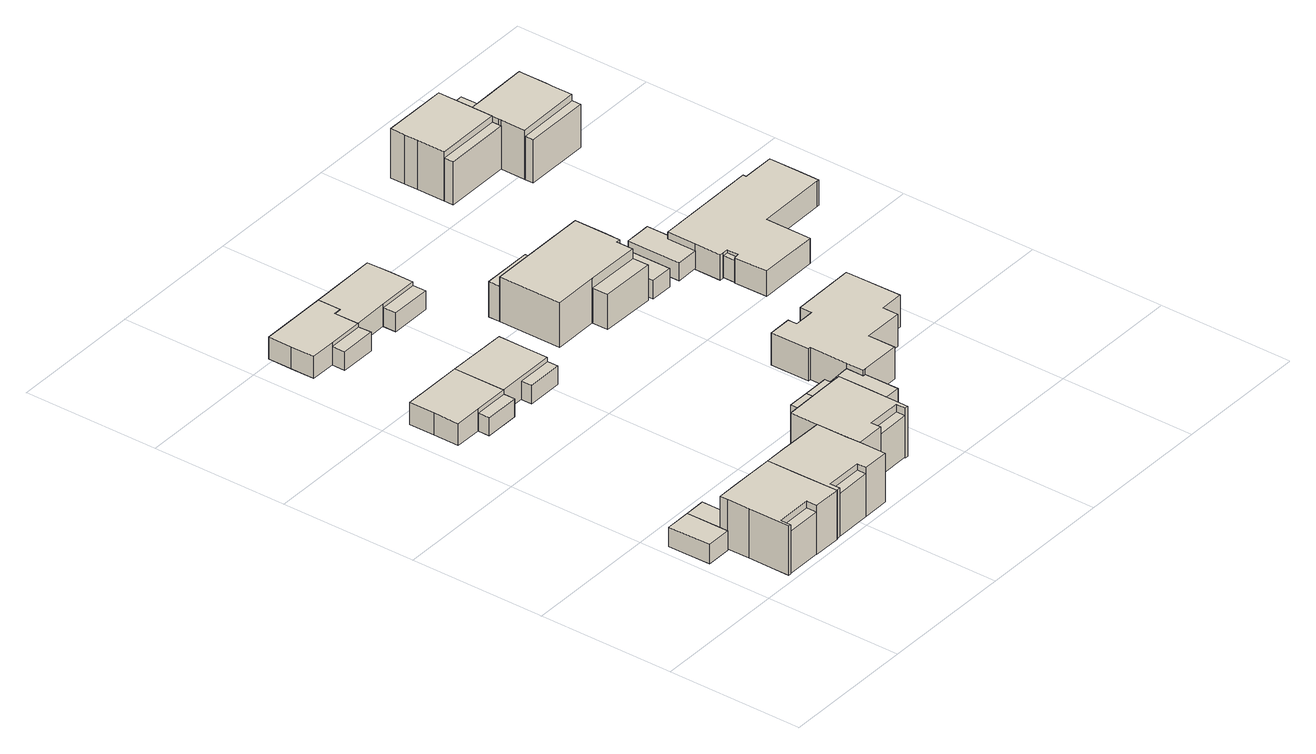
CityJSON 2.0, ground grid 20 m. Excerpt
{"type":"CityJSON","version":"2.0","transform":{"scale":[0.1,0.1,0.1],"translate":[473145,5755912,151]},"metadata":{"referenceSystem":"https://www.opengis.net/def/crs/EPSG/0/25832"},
"CityObjects":{
"building1":{"type":"Building","attributes":{"Gemeindeschluessel":"05711000","BezugspunktDach":"2000","function":"31001_2460","measuredHeight":2.82},"address":[{"country":"Germany","locality":"Bielefeld","thoroughfareNumber":"20","thoroughfareName":"Ostpreußenweg"}],"geometry":[{"type":"Solid","lod":"1","boundaries":[[[[0,1,2,3,4]],[[5,6,7,8,9]],[[5,9,4,3]],[[6,5,3,2]],[[7,6,2,1]],[[8,7,1,0]],[[9,8,0,4]]]]}]},
"building2":{"type":"Building","attributes":{"Gemeindeschluessel":"05711000","BezugspunktDach":"2000","function":"31001_2460","measuredHeight":3.03},"address":[{"country":"Germany","locality":"Bielefeld","thoroughfareNumber":"20","thoroughfareName":"Ostpreußenweg"}],"geometry":[{"type":"Solid","lod":"1","boundaries":[[[[1,0,10,11]],[[12,13,14,15]],[[12,15,11,10]],[[13,12,10,0]],[[14,13,0,1]],[[15,14,1,11]]]]}]},
"building3":{"type":"Building","attributes":{"Gemeindeschluessel":"05711000","function":"31001_1010"},"address":[{"country":"Germany","locality":"Bielefeld","thoroughfareNumber":"20","thoroughfareName":"Ostpreußenweg"}],"children":["building3-1","building3-2"]},
"building3-1":{"type":"BuildingPart","attributes":{"BezugspunktDach":"2000","measuredHeight":8.84},"parents":["building3"],"geometry":[{"type":"Solid","lod":"1","boundaries":[[[[16,17,18,19,20,21,22,23,24,25,26,27]],[[28,29,30,31,32,33,34,35,36,37,38,39]],[[28,39,27,26]],[[29,28,26,25]],[[30,29,25,24]],[[31,30,24,23]],[[32,31,23,22]],[[33,32,22,21]],[[34,33,21,20]],[[35,34,20,19]],[[36,35,19,18]],[[37,36,18,17]],[[38,37,17,16]],[[39,38,16,27]]]]}]},
"building3-2":{"type":"BuildingPart","attributes":{"BezugspunktDach":"2000","measuredHeight":6.33},"address":[{"country":"Germany","locality":"Bielefeld","thoroughfareNumber":"20","thoroughfareName":"Ostpreußenweg"}],"parents":["building3"],"geometry":[{"type":"Solid","lod":"1","boundaries":[[[[40,41,42,43]],[[44,45,46,47]],[[44,47,43,42]],[[45,44,42,41]],[[46,45,41,40]],[[47,46,40,43]]]]}]},
"building4":{"type":"Building","attributes":{"Gemeindeschluessel":"05711000","BezugspunktDach":"2000","function":"31001_2460","measuredHeight":2.78},"address":[{"country":"Germany","locality":"Bielefeld","thoroughfareNumber":"22","thoroughfareName":"Ostpreußenweg"}],"geometry":[{"type":"Solid","lod":"1","boundaries":[[[[48,49,50,51]],[[52,39,53,54]],[[52,54,51,50]],[[39,52,50,49]],[[53,39,49,48]],[[54,53,48,51]]]]}]},
"building5":{"type":"Building","attributes":{"Gemeindeschluessel":"05711000","function":"31001_1010"},"address":[{"country":"Germany","locality":"Bielefeld","thoroughfareNumber":"22","thoroughfareName":"Ostpreußenweg"}],"children":["building5-1","building5-2"]},
"building5-1":{"type":"BuildingPart","attributes":{"BezugspunktDach":"2000","measuredHeight":8.82},"parents":["building5"],"geometry":[{"type":"Solid","lod":"1","boundaries":[[[[55,56,57,27,26,25,58,59,60,61,62,63]],[[64,65,66,67,68,69,70,71,72,73,74,75]],[[64,75,63,62]],[[65,64,62,61]],[[66,65,61,60]],[[67,66,60,59]],[[68,67,59,58]],[[69,68,58,25]],[[70,69,25,26]],[[71,70,26,27]],[[72,71,27,57]],[[73,72,57,56]],[[74,73,56,55]],[[75,74,55,63]]]]}]},
"building5-2":{"type":"BuildingPart","attributes":{"BezugspunktDach":"2000","measuredHeight":6.38},"address":[{"country":"Germany","locality":"Bielefeld","thoroughfareNumber":"22","thoroughfareName":"Ostpreußenweg"}],"parents":["building5"],"geometry":[{"type":"Solid","lod":"1","boundaries":[[[[76,77,78,79]],[[68,67,66,65]],[[68,65,79,78]],[[67,68,78,77]],[[66,67,77,76]],[[65,66,76,79]]]]}]},
"building6":{"type":"Building","attributes":{"Gemeindeschluessel":"05711000","function":"31001_1010"},"address":[{"country":"Germany","locality":"Bielefeld","thoroughfareNumber":"25","thoroughfareName":"Ostpreußenweg"}],"children":["building6-1","building6-2"]},
"building6-1":{"type":"BuildingPart","attributes":{"BezugspunktDach":"2000","measuredHeight":3.67},"parents":["building6"],"geometry":[{"type":"Solid","lod":"1","boundaries":[[[[80,81,82,83,84,85,86]],[[87,88,89,90,91,92,93]],[[87,93,86,85]],[[88,87,85,84]],[[89,88,84,83]],[[90,89,83,82]],[[91,90,82,81]],[[92,91,81,80]],[[93,92,80,86]]]]}]},
"building6-2":{"type":"BuildingPart","attributes":{"BezugspunktDach":"2000","measuredHeight":2.72},"address":[{"country":"Germany","locality":"Bielefeld","thoroughfareNumber":"25","thoroughfareName":"Ostpreußenweg"}],"parents":["building6"],"geometry":[{"type":"Solid","lod":"1","boundaries":[[[[94,95,96,97]],[[98,99,88,87]],[[98,87,97,96]],[[99,98,96,95]],[[88,99,95,94]],[[87,88,94,97]]]]}]},
"building7":{"type":"Building","attributes":{"Gemeindeschluessel":"05711000","function":"31001_1010"},"address":[{"country":"Germany","locality":"Bielefeld","thoroughfareNumber":"17","thoroughfareName":"Ostpreußenweg"}],"children":["building7-1","building7-2"]},
"building7-1":{"type":"BuildingPart","attributes":{"BezugspunktDach":"2000","measuredHeight":3.62},"parents":["building7"],"geometry":[{"type":"Solid","lod":"1","boundaries":[[[[100,101,102,103,104,105,106,107,108]],[[109,110,111,112,113,114,115,116,117]],[[109,117,108,107]],[[110,109,107,106]],[[111,110,106,105]],[[112,111,105,104]],[[113,112,104,103]],[[114,113,103,102]],[[115,114,102,101]],[[116,115,101,100]],[[117,116,100,108]]]]}]},
"building7-2":{"type":"BuildingPart","attributes":{"BezugspunktDach":"2000","measuredHeight":3.02},"address":[{"country":"Germany","locality":"Bielefeld","thoroughfareNumber":"17","thoroughfareName":"Ostpreußenweg"}],"parents":["building7"],"geometry":[{"type":"Solid","lod":"1","boundaries":[[[[118,119,120,121]],[[122,117,116,123]],[[122,123,121,120]],[[117,122,120,119]],[[116,117,119,118]],[[123,116,118,121]]]]}]},
"building8":{"type":"Building","attributes":{"Gemeindeschluessel":"05711000","function":"31001_1010"},"address":[{"country":"Germany","locality":"Bielefeld","thoroughfareNumber":"24","thoroughfareName":"Ostpreußenweg"}],"children":["building8-1","building8-2"]},
"building8-1":{"type":"BuildingPart","attributes":{"BezugspunktDach":"2000","measuredHeight":8.95},"parents":["building8"],"geometry":[{"type":"Solid","lod":"1","boundaries":[[[[124,125,126,127,56,128,63,129,130,131,132,133,134]],[[135,136,137,138,139,140,141,142,143,144,145,146,147]],[[135,147,134,133]],[[136,135,133,132]],[[137,136,132,131]],[[138,137,131,130]],[[139,138,130,129]],[[140,139,129,63]],[[141,140,63,128]],[[142,141,128,56]],[[143,142,56,127]],[[144,143,127,126]],[[145,144,126,125]],[[146,145,125,124]],[[147,146,124,134]]]]}]},
"building8-2":{"type":"BuildingPart","attributes":{"BezugspunktDach":"2000","measuredHeight":6.25},"address":[{"country":"Germany","locality":"Bielefeld","thoroughfareNumber":"24","thoroughfareName":"Ostpreußenweg"}],"parents":["building8"],"geometry":[{"type":"Solid","lod":"1","boundaries":[[[[148,149,150,151]],[[152,153,154,155]],[[152,155,151,150]],[[153,152,150,149]],[[154,153,149,148]],[[155,154,148,151]]]]}]},
"building9":{"type":"Building","attributes":{"Gemeindeschluessel":"05711000","function":"31001_1010"},"address":[{"country":"Germany","locality":"Bielefeld","thoroughfareNumber":"27","thoroughfareName":"Ostpreußenweg"}],"children":["building9-1","building9-2"]},
"building9-1":{"type":"BuildingPart","attributes":{"BezugspunktDach":"2000","measuredHeight":3.71},"parents":["building9"],"geometry":[{"type":"Solid","lod":"1","boundaries":[[[[156,80,86,85,157,158]],[[159,160,161,162,163,164]],[[159,164,158,157]],[[160,159,157,85]],[[161,160,85,86]],[[162,161,86,80]],[[163,162,80,156]],[[164,163,156,158]]]]}]},
"building9-2":{"type":"BuildingPart","attributes":{"BezugspunktDach":"2000","measuredHeight":2.78},"address":[{"country":"Germany","locality":"Bielefeld","thoroughfareNumber":"27","thoroughfareName":"Ostpreußenweg"}],"parents":["building9"],"geometry":[{"type":"Solid","lod":"1","boundaries":[[[[165,166,167,168]],[[169,170,171,159]],[[169,159,168,167]],[[170,169,167,166]],[[171,170,166,165]],[[159,171,165,168]]]]}]},
"building10":{"type":"Building","attributes":{"Gemeindeschluessel":"05711000","BezugspunktDach":"2000","function":"31001_2460","measuredHeight":2.88},"address":[{"country":"Germany","locality":"Bielefeld","thoroughfareNumber":"24","thoroughfareName":"Ostpreußenweg"}],"geometry":[{"type":"Solid","lod":"1","boundaries":[[[[172,173,174,175]],[[144,176,177,145]],[[144,145,175,174]],[[176,144,174,173]],[[177,176,173,172]],[[145,177,172,175]]]]}]},
"building11":{"type":"Building","attributes":{"Gemeindeschluessel":"05711000","function":"31001_1010"},"address":[{"country":"Germany","locality":"Bielefeld","thoroughfareNumber":"19","thoroughfareName":"Ostpreußenweg"}],"children":["building11-1","building11-2"]},
"building11-1":{"type":"BuildingPart","attributes":{"BezugspunktDach":"2000","measuredHeight":3.63},"parents":["building11"],"geometry":[{"type":"Solid","lod":"1","boundaries":[[[[178,179,180,104,103,102,101,100,181]],[[116,115,114,113,112,182,183,184,185]],[[116,185,181,100]],[[115,116,100,101]],[[114,115,101,102]],[[113,114,102,103]],[[112,113,103,104]],[[182,112,104,180]],[[183,182,180,179]],[[184,183,179,178]],[[185,184,178,181]]]]}]},
"building11-2":{"type":"BuildingPart","attributes":{"BezugspunktDach":"2000","measuredHeight":3.03},"address":[{"country":"Germany","locality":"Bielefeld","thoroughfareNumber":"19","thoroughfareName":"Ostpreußenweg"}],"parents":["building11"],"geometry":[{"type":"Solid","lod":"1","boundaries":[[[[186,187,188,189]],[[190,185,184,191]],[[190,191,189,188]],[[185,190,188,187]],[[184,185,187,186]],[[191,184,186,189]]]]}]},
"building12":{"type":"Building","attributes":{"Gemeindeschluessel":"05711000","BezugspunktDach":"2000","function":"31001_2460","measuredHeight":2.81},"address":[{"country":"Germany","locality":"Bielefeld","thoroughfareNumber":"24","thoroughfareName":"Ostpreußenweg"}],"geometry":[{"type":"Solid","lod":"1","boundaries":[[[[192,193,172,175,194,195]],[[196,197,198,199,200,201]],[[196,201,195,194]],[[197,196,194,175]],[[198,197,175,172]],[[199,198,172,193]],[[200,199,193,192]],[[201,200,192,195]]]]}]},
"building13":{"type":"Building","attributes":{"Gemeindeschluessel":"05711000","BezugspunktDach":"2000","function":"31001_2460","measuredHeight":2.81},"address":[{"country":"Germany","locality":"Bielefeld","thoroughfareNumber":"26","thoroughfareName":"Ostpreußenweg"}],"geometry":[{"type":"Solid","lod":"1","boundaries":[[[[192,195,202,203,204,205,206]],[[207,208,209,210,201,200,211]],[[207,211,206,205]],[[208,207,205,204]],[[209,208,204,203]],[[210,209,203,202]],[[201,210,202,195]],[[200,201,195,192]],[[211,200,192,206]]]]}]},
"building14":{"type":"Building","attributes":{"Gemeindeschluessel":"05711000","function":"31001_1010"},"address":[{"country":"Germany","locality":"Bielefeld","thoroughfareNumber":"29","thoroughfareName":"Ostpreußenweg"},{"country":"Germany","locality":"Bielefeld","thoroughfareNumber":"29a","thoroughfareName":"Ostpreußenweg"}],"children":["building14-1","building14-2","building14-3"]},
"building14-1":{"type":"BuildingPart","attributes":{"BezugspunktDach":"2000","measuredHeight":8.03},"parents":["building14"],"geometry":[{"type":"Solid","lod":"1","boundaries":[[[[212,213,214,215,216,217,218,219,220]],[[221,222,223,224,225,226,227,228,229]],[[221,229,220,219]],[[222,221,219,218]],[[223,222,218,217]],[[224,223,217,216]],[[225,224,216,215]],[[226,225,215,214]],[[227,226,214,213]],[[228,227,213,212]],[[229,228,212,220]]]]}]},
"building14-2":{"type":"BuildingPart","attributes":{"BezugspunktDach":"2000","measuredHeight":5.32},"parents":["building14"],"geometry":[{"type":"Solid","lod":"1","boundaries":[[[[230,231,232,233]],[[234,235,222,221]],[[234,221,233,232]],[[235,234,232,231]],[[222,235,231,230]],[[221,222,230,233]]]]}]},
"building14-3":{"type":"BuildingPart","attributes":{"BezugspunktDach":"2000","measuredHeight":5.32},"parents":["building14"],"geometry":[{"type":"Solid","lod":"1","boundaries":[[[[236,237,238,239]],[[225,224,240,241]],[[225,241,239,238]],[[224,225,238,237]],[[240,224,237,236]],[[241,240,236,239]]]]}]},
"building15":{"type":"Building","attributes":{"Gemeindeschluessel":"05711000","BezugspunktDach":"2000","function":"31001_1010","measuredHeight":4.82},"address":[{"country":"Germany","locality":"Bielefeld","thoroughfareNumber":"26","thoroughfareName":"Ostpreußenweg"}],"geometry":[{"type":"Solid","lod":"1","boundaries":[[[[242,243,244,245,246,247,248,249,250,251,252,253,254,255,256,257]],[[258,259,260,261,262,263,264,265,266,267,268,269,270,271,272,273]],[[258,273,257,256]],[[259,258,256,255]],[[260,259,255,254]],[[261,260,254,253]],[[262,261,253,252]],[[263,262,252,251]],[[264,263,251,250]],[[265,264,250,249]],[[266,265,249,248]],[[267,266,248,247]],[[268,267,247,246]],[[269,268,246,245]],[[270,269,245,244]],[[271,270,244,243]],[[272,271,243,242]],[[273,272,242,257]]]]}]},
"building16":{"type":"Building","attributes":{"Gemeindeschluessel":"05711000","BezugspunktDach":"2000","function":"31001_2460","measuredHeight":2.76},"address":[{"country":"Germany","locality":"Bielefeld","thoroughfareNumber":"29a","thoroughfareName":"Ostpreußenweg"}],"geometry":[{"type":"Solid","lod":"1","boundaries":[[[[274,275,276,277,278,279]],[[280,281,282,283,284,285]],[[280,285,279,278]],[[281,280,278,277]],[[282,281,277,276]],[[283,282,276,275]],[[284,283,275,274]],[[285,284,274,279]]]]}]},
"building17":{"type":"Building","attributes":{"Gemeindeschluessel":"05711000","BezugspunktDach":"2000","function":"31001_2460","measuredHeight":2.69},"address":[{"country":"Germany","locality":"Bielefeld","thoroughfareNumber":"31","thoroughfareName":"Ostpreußenweg"}],"geometry":[{"type":"Solid","lod":"1","boundaries":[[[[286,287,288,289,290,291]],[[292,293,294,295,296,297]],[[292,297,291,290]],[[293,292,290,289]],[[294,293,289,288]],[[295,294,288,287]],[[296,295,287,286]],[[297,296,286,291]]]]}]},
"building18":{"type":"Building","attributes":{"Gemeindeschluessel":"05711000","function":"31001_1010"},"address":[{"country":"Germany","locality":"Bielefeld","thoroughfareNumber":"412","thoroughfareName":"Senner Hellweg"}],"children":["building18-1","building18-2"]},
"building18-1":{"type":"BuildingPart","attributes":{"BezugspunktDach":"2000","measuredHeight":8.36},"parents":["building18"],"geometry":[{"type":"Solid","lod":"1","boundaries":[[[[298,299,300,301,302,303,304]],[[305,306,307,308,309,310,311]],[[305,311,304,303]],[[306,305,303,302]],[[307,306,302,301]],[[308,307,301,300]],[[309,308,300,299]],[[310,309,299,298]],[[311,310,298,304]]]]}]},
"building18-2":{"type":"BuildingPart","attributes":{"BezugspunktDach":"2000","measuredHeight":6.77},"address":[{"country":"Germany","locality":"Bielefeld","thoroughfareNumber":"412","thoroughfareName":"Senner Hellweg"}],"parents":["building18"],"geometry":[{"type":"Solid","lod":"1","boundaries":[[[[312,313,314,315]],[[316,305,311,317]],[[316,317,315,314]],[[305,316,314,313]],[[311,305,313,312]],[[317,311,312,315]]]]}]},
"building19":{"type":"Building","attributes":{"Gemeindeschluessel":"05711000","function":"31001_1010"},"address":[{"country":"Germany","locality":"Bielefeld","thoroughfareNumber":"31","thoroughfareName":"Ostpreußenweg"}],"children":["building19-1","building19-2"]},
"building19-1":{"type":"BuildingPart","attributes":{"BezugspunktDach":"2000","measuredHeight":3.73},"parents":["building19"],"geometry":[{"type":"Solid","lod":"1","boundaries":[[[[318,319,320,321,322,323,324,325,326,327,328,329,330,331,332,333,334,335]],[[336,337,338,339,340,341,342,343,344,345,346,347,348,349,350,351,352,353]],[[336,353,335,334]],[[337,336,334,333]],[[338,337,333,332]],[[339,338,332,331]],[[340,339,331,330]],[[341,340,330,329]],[[342,341,329,328]],[[343,342,328,327]],[[344,343,327,326]],[[345,344,326,325]],[[346,345,325,324]],[[347,346,324,323]],[[348,347,323,322]],[[349,348,322,321]],[[350,349,321,320]],[[351,350,320,319]],[[352,351,319,318]],[[353,352,318,335]]]]}]},
"building19-2":{"type":"BuildingPart","attributes":{"BezugspunktDach":"2000","measuredHeight":3.35},"address":[{"country":"Germany","locality":"Bielefeld","thoroughfareNumber":"31","thoroughfareName":"Ostpreußenweg"}],"parents":["building19"],"geometry":[{"type":"Solid","lod":"1","boundaries":[[[[354,355,356,357]],[[358,359,360,361]],[[358,361,357,356]],[[359,358,356,355]],[[360,359,355,354]],[[361,360,354,357]]]]}]},
"building20":{"type":"Building","attributes":{"Gemeindeschluessel":"05711000","BezugspunktDach":"2000","function":"31001_2460","measuredHeight":6.24},"address":[{"country":"Germany","locality":"Bielefeld","thoroughfareNumber":"414","thoroughfareName":"Senner Hellweg"}],"geometry":[{"type":"Solid","lod":"1","boundaries":[[[[362,363,364,365]],[[366,367,368,369]],[[366,369,365,364]],[[367,366,364,363]],[[368,367,363,362]],[[369,368,362,365]]]]}]},
"building21":{"type":"Building","attributes":{"Gemeindeschluessel":"05711000","function":"31001_1010"},"address":[{"country":"Germany","locality":"Bielefeld","thoroughfareNumber":"414","thoroughfareName":"Senner Hellweg"}],"children":["building21-1","building21-2"]},
"building21-1":{"type":"BuildingPart","attributes":{"BezugspunktDach":"2000","measuredHeight":8.38},"parents":["building21"],"geometry":[{"type":"Solid","lod":"1","boundaries":[[[[370,371,372,373,374,375,376,377,378,379]],[[380,317,381,366,369,382,383,384,385,386]],[[380,386,379,378]],[[317,380,378,377]],[[381,317,377,376]],[[366,381,376,375]],[[369,366,375,374]],[[382,369,374,373]],[[383,382,373,372]],[[384,383,372,371]],[[385,384,371,370]],[[386,385,370,379]]]]}]},
"building21-2":{"type":"BuildingPart","attributes":{"BezugspunktDach":"2000","measuredHeight":6.81},"address":[{"country":"Germany","locality":"Bielefeld","thoroughfareNumber":"414","thoroughfareName":"Senner Hellweg"}],"parents":["building21"],"geometry":[{"type":"Solid","lod":"1","boundaries":[[[[387,388,389,390]],[[391,380,386,392]],[[391,392,390,389]],[[380,391,389,388]],[[386,380,388,387]],[[392,386,387,390]]]]}]}
},
"vertices":[
[42,107,42],[42,158,42],[4,158,42],[5,95,42],[42,95,42],[5,95,13],[4,158,13],[42,158,13],[42,107,13],[42,95,13],
[73,107,42],[73,158,42],[73,107,11],[42,107,11],[42,158,11],[73,158,11],
[73,107,89],[42,107,89],[42,95,89],[42,62,89],[42,0,89],[46,0,89],[46,16,89],[99,16,89],[99,0,89],[140,0,89],[139,61,89],[139,107,89],[139,61,15],[140,0,15],[99,0,15],[99,16,15],[46,16,15],[46,0,15],[42,0,15],[42,62,15],[42,95,15],[42,107,15],[73,107,15],[139,107,15],
[99,16,79],[46,16,79],[46,0,79],[99,0,79],[46,0,16],[46,16,16],[99,16,16],[99,0,16],
[139,147,43],[139,107,43],[174,107,43],[174,147,43],[174,107,15],[139,147,15],[174,147,15],
[239,61,89],[239,106,89],[174,107,89],[146,0,89],[146,15,89],[201,15,89],[201,1,89],[240,1,89],[240,40,89],[240,1,16],[201,1,16],[201,15,16],[146,15,16],[146,0,16],[140,0,16],[139,61,16],[139,107,16],[174,107,16],[239,106,16],[239,61,16],[240,40,16],
[201,15,80],[146,15,80],[146,0,80],[201,1,80],
[114,574,45],[22,574,45],[22,536,45],[22,498,45],[62,498,45],[114,498,45],[114,536,45],[114,498,12],[62,498,12],[22,498,12],[22,536,12],[22,574,12],[114,574,12],[114,536,12],
[62,498,39],[62,481,39],[114,481,39],[114,498,39],[114,481,12],[62,481,12],
[114,724,50],[114,759,50],[114,760,50],[125,760,50],[125,794,50],[24,794,50],[24,759,50],[24,724,50],[61,724,50],[24,724,17],[24,759,17],[24,794,17],[125,794,17],[125,760,17],[114,760,17],[114,759,17],[114,724,17],[61,724,17],
[114,724,45],[61,724,45],[61,704,45],[115,704,45],[61,704,17],[115,704,17],
[338,128,89],[338,148,89],[305,148,89],[239,147,89],[239,101,89],[282,40,89],[282,55,89],[333,55,89],[333,41,89],[338,41,89],[338,101,89],[338,41,14],[333,41,14],[333,55,14],[282,55,14],[282,40,14],[240,40,14],[239,101,14],[239,106,14],[239,147,14],[305,148,14],[338,148,14],[338,128,14],[338,101,14],
[333,55,78],[282,55,78],[282,40,78],[333,41,78],[282,40,16],[282,55,16],[333,55,16],[333,41,16],
[203,573,45],[203,498,45],[203,536,45],[203,498,11],[114,498,11],[114,536,11],[114,574,11],[203,573,11],[203,536,11],
[150,498,39],[150,482,39],[203,482,39],[203,498,39],[203,482,11],[150,482,11],[150,498,11],
[337,198,43],[305,198,43],[305,148,43],[338,148,43],[305,198,14],[337,198,14],
[227,725,50],[227,760,50],[226,795,50],[166,725,50],[226,795,17],[227,760,17],[227,725,17],[166,725,17],
[227,725,45],[166,725,45],[166,705,45],[227,705,45],[166,705,17],[227,705,17],
[375,190,43],[375,198,43],[338,128,43],[375,128,43],[338,128,15],[338,148,15],[337,198,15],[375,198,15],[375,190,15],[375,128,15],
[375,114,43],[414,114,43],[414,165,43],[410,165,43],[410,191,43],[410,165,15],[414,165,15],[414,114,15],[375,114,15],[410,191,15],
[420,551,80],[420,573,80],[420,620,80],[340,620,80],[266,620,80],[266,527,80],[333,527,80],[414,526,80],[414,551,80],[414,526,13],[333,527,13],[266,527,13],[266,620,13],[340,620,13],[420,620,13],[420,573,13],[420,551,13],[414,551,13],
[333,527,66],[333,503,66],[414,502,66],[414,526,66],[414,502,13],[333,503,13],
[266,637,66],[266,620,66],[340,620,66],[340,637,66],[266,637,13],[340,637,13],
[472,310,51],[472,292,51],[441,292,51],[441,305,51],[406,305,51],[406,247,51],[410,247,51],[410,191,51],[410,165,51],[414,165,51],[474,165,51],[474,205,51],[533,205,51],[533,228,51],[568,228,51],[567,311,51],[568,228,3],[533,228,3],[533,205,3],[474,205,3],[474,165,3],[414,165,3],[410,165,3],[410,191,3],[410,247,3],[406,247,3],[406,305,3],[441,305,3],[441,292,3],[472,292,3],[472,310,3],[567,311,3],
[420,551,46],[414,551,46],[414,502,46],[414,494,46],[447,494,46],[447,551,46],[447,494,18],[414,494,18],[414,502,18],[414,551,18],[420,551,18],[447,551,18],
[504,536,45],[504,572,45],[465,572,45],[465,493,45],[498,493,45],[498,536,45],[498,493,18],[465,493,18],[465,572,18],[504,572,18],[504,536,18],[498,536,18],
[513,861,102],[513,903,102],[415,903,102],[415,881,102],[415,861,102],[415,820,102],[513,820,102],[415,820,28],[415,861,28],[415,881,28],[415,903,28],[513,903,28],[513,861,28],[513,820,28],
[513,820,93],[415,820,93],[415,806,93],[513,806,93],[415,806,28],[513,806,28],
[698,456,55],[701,456,55],[701,470,55],[701,493,55],[701,532,55],[653,532,55],[653,537,55],[504,536,55],[498,536,55],[498,493,55],[498,454,55],[504,454,55],[512,454,55],[512,437,55],[504,436,55],[505,387,55],[594,388,55],[594,455,55],[594,388,17],[505,387,17],[504,436,17],[512,437,17],[512,454,17],[504,454,17],[498,454,17],[498,493,17],[498,536,17],[504,536,17],[653,537,17],[653,532,17],[701,532,17],[701,493,17],[701,470,17],[701,456,17],[698,456,17],[594,455,17],
[512,454,51],[504,454,51],[504,436,51],[512,437,51],[504,436,18],[504,454,18],[512,454,18],[512,437,18],
[548,895,80],[513,894,80],[513,851,80],[549,851,80],[513,851,28],[513,894,28],[548,895,28],[549,851,28],
[610,801,102],[610,811,102],[610,847,102],[610,852,102],[549,851,102],[513,851,102],[513,810,102],[513,806,102],[513,769,102],[610,770,102],[513,769,28],[513,810,28],[610,852,28],[610,847,28],[610,811,28],[610,801,28],[610,770,28],
[610,770,93],[513,769,93],[513,756,93],[610,756,93],[513,756,28],[610,756,28]
]}
